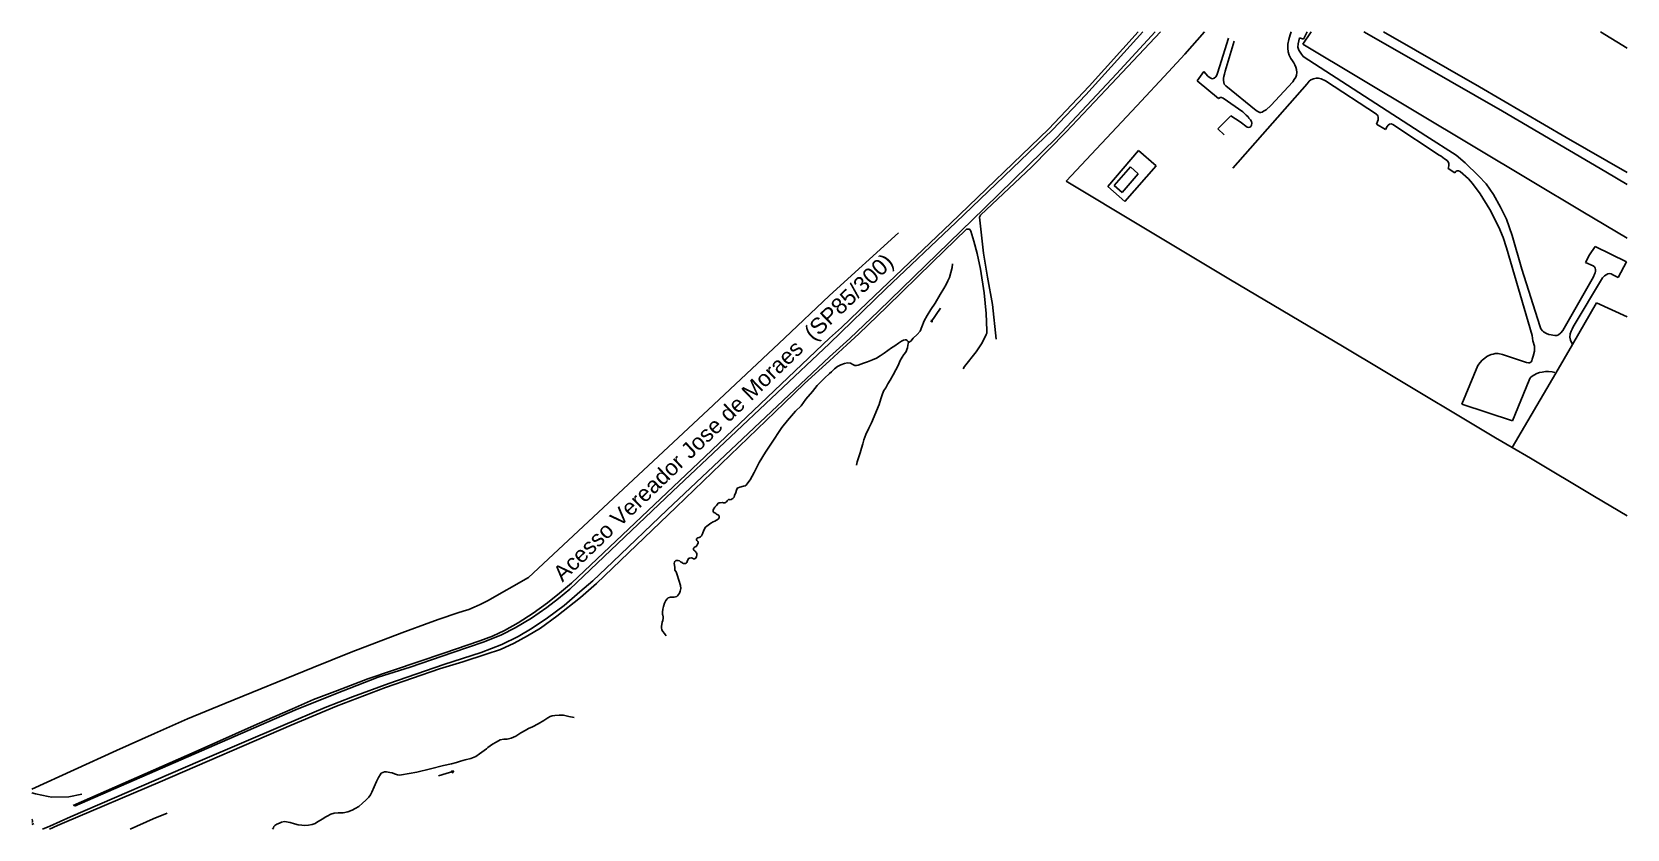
# Model space of a CAD drawing. Header units: millimetres. Extents: x 583 to 26013, y 350 to 21391.
# Drawn here: x 8091 to 9091, y 13884 to 14384 of the extents above; entities that cross this region are included whole.
import ezdxf

# ---------------------------------------------------------------- set-up
doc = ezdxf.new("R2010")
doc.units = ezdxf.units.MM
for name, color, linetype in [('105-QUADRAS_ESTRADAS', 80, 'Continuous'), ('110-CERCA_DE_ARAME', 10, 'Continuous'), ('145-', 130, 'Continuous')]:
    doc.layers.add(name, color=color, linetype=linetype)
doc.styles.add('EU', font='arial.ttf', dxfattribs={"height": 10})

msp = doc.modelspace()

# ---------------------------------------------------------------- linework, layer by layer
at = {"layer": '105-QUADRAS_ESTRADAS', "color": 0, "linetype": 'Continuous'}
for p, q in [((8787.61551, 14383.90241), (8751.81551, 14344.50241)), ((8784.71551, 14383.90241), (8753.91551, 14349.90241)), ((8798.61551, 14383.90241), (8764.41551, 14347.50241)), ((8795.21551, 14383.90241), (8771.01551, 14357.50241)), ((8841.31551, 14380.00241), (8835.61551, 14362.00241)), ((8879.01551, 14379.10241), (8878.41551, 14376.30241)), ((8879.91551, 14382.00241), (8879.01551, 14379.10241)), ((8880.51551, 14383.90241), (8879.91551, 14382.00241)), ((8885.71551, 14380.10241), (8885.31551, 14378.20241)), ((8888.31551, 14379.30241), (8885.71551, 14380.10241)), ((8893.11551, 14383.90241), (8887.81551, 14376.10241)), ((8890.51551, 14383.90241), (8888.31551, 14379.30241)), ((8963.01551, 14362.80241), (8926.01551, 14383.90241)), ((8998.61551, 14349.50241), (8938.51551, 14383.90241)), ((9091.11551, 14373.70241), (9074.41551, 14383.90241)), ((8844.81551, 14378.00241), (8839.21551, 14359.30241)), ((8878.41551, 14376.30241), (8878.41551, 14373.60241)), ((8878.71551, 14371.50241), (8878.41551, 14373.60241)), ((8879.31551, 14369.40241), (8878.71551, 14371.50241)), ((8880.41551, 14367.30241), (8879.31551, 14369.40241)), ((8884.91551, 14376.50241), (8884.81551, 14374.40241)), ((8885.41551, 14372.40241), (8884.81551, 14374.40241)), ((8885.31551, 14378.20241), (8884.91551, 14376.50241)), ((8886.51551, 14370.50241), (8885.41551, 14372.40241)), ((8888.01551, 14368.50241), (8886.51551, 14370.50241)), ((9030.61551, 14290.80241), (8887.81551, 14376.10241)), ((8825.81551, 14359.00241), (8821.61551, 14353.20241)), ((8828.31551, 14356.20241), (8825.81551, 14359.00241)), ((8835.61551, 14362.00241), (8834.31551, 14358.10241)), ((8839.21551, 14359.30241), (8838.71551, 14357.40241)), ((8881.41551, 14365.70241), (8880.41551, 14367.30241)), ((8882.21551, 14364.40241), (8881.41551, 14365.70241)), ((8882.81551, 14363.30241), (8882.21551, 14364.40241)), ((8883.41551, 14361.80241), (8882.81551, 14363.30241)), ((8883.81551, 14360.40241), (8883.41551, 14361.80241)), ((8884.01551, 14358.50241), (8883.81551, 14360.40241)), ((8964.91551, 14318.70241), (8888.01551, 14368.50241)), ((9013.01551, 14334.20241), (8963.01551, 14362.80241)), ((8753.91551, 14349.90241), (8728.51551, 14322.80241)), ((8771.01551, 14357.50241), (8733.61551, 14317.60241)), ((8835.01551, 14342.20241), (8821.61551, 14353.20241)), ((8829.81551, 14355.10241), (8828.31551, 14356.20241)), ((8830.51551, 14354.70241), (8829.81551, 14355.10241)), ((8831.31551, 14354.40241), (8830.51551, 14354.70241)), ((8832.31551, 14354.80241), (8831.31551, 14354.40241)), ((8833.31551, 14355.80241), (8832.31551, 14354.80241)), ((8833.91551, 14356.70241), (8833.31551, 14355.80241)), ((8834.31551, 14358.10241), (8833.91551, 14356.70241)), ((8838.31551, 14356.00241), (8838.21551, 14354.90241)), ((8838.21551, 14353.60241), (8838.21551, 14354.90241)), ((8838.31551, 14352.20241), (8838.21551, 14353.60241)), ((8838.71551, 14357.40241), (8838.31551, 14356.00241)), ((8838.61551, 14351.20241), (8838.31551, 14352.20241)), ((8839.61551, 14350.00241), (8838.61551, 14351.20241)), ((8858.61551, 14334.70241), (8839.61551, 14350.00241)), ((8890.51551, 14351.30241), (8843.91551, 14298.40241)), ((8881.51551, 14352.60241), (8867.71551, 14337.70241)), ((8882.51551, 14354.00241), (8881.51551, 14352.60241)), ((8883.51551, 14355.60241), (8882.51551, 14354.00241)), ((8883.91551, 14356.80241), (8883.51551, 14355.60241)), ((8884.01551, 14358.50241), (8883.91551, 14356.80241)), ((8891.91551, 14353.00241), (8890.51551, 14351.30241)), ((8892.91551, 14353.80241), (8891.91551, 14353.00241)), ((8894.51551, 14354.50241), (8892.91551, 14353.80241)), ((8896.31551, 14354.80241), (8894.51551, 14354.50241)), ((8897.71551, 14354.80241), (8896.31551, 14354.80241)), ((8899.41551, 14354.40241), (8897.71551, 14354.80241)), ((8902.11551, 14353.20241), (8899.41551, 14354.40241)), ((8934.11551, 14332.30241), (8902.11551, 14353.20241)), ((9053.01551, 14317.70241), (8998.61551, 14349.50241)), ((8751.81551, 14344.50241), (8731.01551, 14322.50241)), ((8764.41551, 14347.50241), (8739.61551, 14321.30241)), ((8835.41551, 14342.40241), (8835.01551, 14342.20241)), ((8836.01551, 14342.80241), (8835.41551, 14342.40241)), ((8836.81551, 14342.80241), (8836.01551, 14342.80241)), ((8837.91551, 14342.30241), (8836.81551, 14342.80241)), ((8850.21551, 14333.70241), (8837.91551, 14342.30241)), ((8842.71551, 14331.20241), (8834.51551, 14323.10241)), ((8848.51551, 14327.40241), (8842.71551, 14331.20241)), ((8851.21551, 14332.80241), (8850.21551, 14333.70241)), ((8852.41551, 14331.70241), (8851.21551, 14332.80241)), ((8853.51551, 14330.70241), (8852.41551, 14331.70241)), ((8854.11551, 14329.80241), (8853.51551, 14330.70241)), ((8855.01551, 14328.80241), (8854.11551, 14329.80241)), ((8855.61551, 14327.80241), (8855.01551, 14328.80241)), ((8859.61551, 14333.90241), (8858.61551, 14334.70241)), ((8860.91551, 14333.40241), (8859.61551, 14333.90241)), ((8861.61551, 14333.30241), (8860.91551, 14333.40241)), ((8862.31551, 14333.60241), (8861.61551, 14333.30241)), ((8863.21551, 14334.10241), (8862.31551, 14333.60241)), ((8864.91551, 14335.10241), (8863.21551, 14334.10241)), ((8867.71551, 14337.70241), (8864.91551, 14335.10241)), ((8935.11551, 14328.80241), (8934.01551, 14326.00241)), ((8934.51551, 14331.80241), (8934.11551, 14332.30241)), ((8934.91551, 14331.30241), (8934.51551, 14331.80241)), ((8935.11551, 14330.40241), (8934.91551, 14331.30241)), ((8935.11551, 14328.80241), (8935.11551, 14330.40241)), ((9077.81551, 14296.10241), (9013.01551, 14334.20241)), ((8728.51551, 14322.80241), (8667.21551, 14264.00241)), ((8731.01551, 14322.50241), (8670.61551, 14264.60241)), ((8739.61551, 14321.30241), (8718.01551, 14299.20241)), ((8838.51551, 14319.40241), (8834.51551, 14323.10241)), ((8852.91551, 14324.10241), (8848.51551, 14327.40241)), ((8853.81551, 14323.90241), (8852.91551, 14324.10241)), ((8854.61551, 14324.10241), (8853.81551, 14323.90241)), ((8855.21551, 14324.60241), (8854.61551, 14324.10241)), ((8855.61551, 14325.50241), (8855.21551, 14324.60241)), ((8855.81551, 14326.70241), (8855.61551, 14327.80241)), ((8855.81551, 14326.70241), (8855.61551, 14325.50241)), ((8939.61551, 14322.70241), (8934.01551, 14326.00241)), ((8940.71551, 14324.60241), (8939.61551, 14322.70241)), ((8941.31551, 14325.40241), (8940.71551, 14324.60241)), ((8942.21551, 14326.10241), (8941.31551, 14325.40241)), ((8943.21551, 14326.30241), (8942.21551, 14326.10241)), ((8944.21551, 14325.80241), (8943.21551, 14326.30241)), ((8973.31551, 14306.70241), (8944.21551, 14325.80241)), ((8983.91551, 14306.70241), (8964.91551, 14318.70241)), ((8733.61551, 14317.60241), (8688.31551, 14273.40241)), ((9091.11551, 14295.70241), (9053.01551, 14317.70241)), ((8718.01551, 14299.20241), (8685.91551, 14268.90241)), ((8974.61551, 14305.90241), (8973.31551, 14306.70241)), ((8976.71551, 14304.40241), (8974.61551, 14305.90241)), ((8978.41551, 14303.20241), (8976.71551, 14304.40241)), ((8979.11551, 14302.10241), (8978.41551, 14303.20241)), ((8979.31551, 14300.00241), (8979.01551, 14298.30241)), ((8979.41551, 14301.30241), (8979.11551, 14302.10241)), ((8979.41551, 14301.30241), (8979.31551, 14300.00241)), ((8989.61551, 14301.80241), (8983.91551, 14306.70241)), ((8998.01551, 14293.70241), (8989.61551, 14301.80241)), ((8983.21551, 14295.50241), (8979.01551, 14298.30241)), ((8983.61551, 14296.20241), (8983.21551, 14295.50241)), ((8984.01551, 14296.50241), (8983.61551, 14296.20241)), ((8984.61551, 14296.70241), (8984.01551, 14296.50241)), ((8985.41551, 14296.80241), (8984.61551, 14296.70241)), ((8986.51551, 14296.40241), (8985.41551, 14296.80241)), ((8991.61551, 14291.70241), (8986.51551, 14296.40241)), ((8994.21551, 14288.90241), (8991.61551, 14291.70241)), ((8999.11551, 14282.30241), (8994.21551, 14288.90241)), ((9002.81551, 14288.70241), (8998.01551, 14293.70241)), ((9007.31551, 14282.00241), (9002.81551, 14288.70241)), ((9091.11551, 14288.20241), (9077.81551, 14296.10241)), ((9005.11551, 14272.50241), (8999.11551, 14282.30241)), ((9011.81551, 14274.00241), (9007.31551, 14282.00241)), ((8688.31551, 14273.40241), (8621.81551, 14208.70241)), ((8685.91551, 14268.90241), (8685.41551, 14268.20241)), ((9010.81551, 14261.50241), (9005.11551, 14272.50241)), ((9015.51551, 14266.50241), (9011.81551, 14274.00241)), ((8667.21551, 14264.00241), (8615.01551, 14214.30241)), ((8670.61551, 14264.60241), (8626.51551, 14222.80241)), ((8677.11551, 14260.10241), (8655.71551, 14239.60241)), ((8677.21551, 14260.30241), (8677.11551, 14260.10241)), ((8677.21551, 14260.30241), (8678.41551, 14260.30241)), ((8678.81551, 14260.10241), (8678.41551, 14260.30241)), ((8679.21551, 14259.90241), (8678.81551, 14260.10241)), ((8679.51551, 14259.40241), (8679.21551, 14259.90241)), ((8679.71551, 14258.90241), (8679.51551, 14259.40241)), ((8681.71551, 14252.60241), (8679.71551, 14258.90241)), ((8685.41551, 14268.20241), (8685.21551, 14267.80241)), ((8687.61551, 14245.20241), (8685.21551, 14267.80241)), ((9013.41551, 14255.00241), (9010.81551, 14261.50241)), ((9019.11551, 14256.30241), (9015.51551, 14266.50241)), ((8683.81551, 14245.00241), (8681.71551, 14252.60241)), ((9015.61551, 14248.40241), (9013.41551, 14255.00241)), ((9025.21551, 14235.10241), (9019.11551, 14256.30241)), ((9071.01551, 14249.30241), (9067.51551, 14244.20241)), ((9090.71551, 14239.70241), (9071.01551, 14249.30241)), ((8655.71551, 14239.60241), (8627.01551, 14211.40241)), ((8685.91551, 14235.10241), (8683.81551, 14245.00241)), ((8690.11551, 14230.10241), (8687.61551, 14245.20241)), ((9031.51551, 14193.50241), (9015.61551, 14248.40241)), ((9067.51551, 14244.20241), (9065.01551, 14239.40241)), ((9069.91551, 14237.20241), (9065.01551, 14239.40241)), ((9090.71551, 14239.70241), (9085.51551, 14229.90241)), ((8688.21551, 14220.30241), (8685.91551, 14235.10241)), ((8693.31551, 14213.00241), (8690.11551, 14230.10241)), ((9036.51551, 14199.60241), (9025.21551, 14235.10241)), ((9070.11551, 14230.40241), (9050.91551, 14196.70241)), ((9075.61551, 14229.60241), (9057.41551, 14198.90241)), ((9070.61551, 14236.60241), (9069.91551, 14237.20241)), ((9070.71551, 14231.90241), (9070.11551, 14230.40241)), ((9071.01551, 14235.70241), (9070.61551, 14236.60241)), ((9071.11551, 14232.90241), (9070.71551, 14231.90241)), ((9071.21551, 14235.00241), (9071.01551, 14235.70241)), ((9071.21551, 14233.80241), (9071.11551, 14232.90241)), ((9071.21551, 14235.00241), (9071.21551, 14233.80241)), ((9077.01551, 14230.90241), (9075.61551, 14229.60241)), ((9078.01551, 14231.60241), (9077.01551, 14230.90241)), ((9079.11551, 14232.10241), (9078.01551, 14231.60241)), ((9080.21551, 14232.30241), (9079.11551, 14232.10241)), ((9081.21551, 14232.10241), (9080.21551, 14232.30241)), ((9082.21551, 14231.50241), (9081.21551, 14232.10241)), ((9083.51551, 14230.90241), (9082.21551, 14231.50241)), ((9085.51551, 14229.90241), (9083.51551, 14230.90241)), ((8626.51551, 14222.80241), (8591.21551, 14188.50241)), ((8689.41551, 14207.30241), (8688.21551, 14220.30241)), ((8615.01551, 14214.30241), (8598.71551, 14198.60241)), ((8621.81551, 14208.70241), (8603.81551, 14191.60241)), ((8627.01551, 14211.40241), (8609.51551, 14194.50241)), ((8695.71551, 14191.30241), (8693.31551, 14213.00241)), ((8598.71551, 14198.60241), (8591.21551, 14191.80241)), ((8689.81551, 14196.70241), (8689.41551, 14207.30241)), ((9037.11551, 14197.60241), (9036.51551, 14199.60241)), ((9057.41551, 14198.90241), (9056.71551, 14197.40241)), ((8591.11551, 14191.80241), (8513.21551, 14117.60241)), ((8591.21551, 14191.80241), (8591.21551, 14191.80241)), ((8603.81551, 14191.60241), (8591.21551, 14180.20241)), ((8609.51551, 14194.50241), (8602.01551, 14187.60241)), ((8688.61551, 14192.20241), (8686.41551, 14188.20241)), ((8689.31551, 14194.10241), (8688.61551, 14192.20241)), ((8689.71551, 14195.00241), (8689.31551, 14194.10241)), ((8689.81551, 14196.10241), (8689.71551, 14195.00241)), ((8689.81551, 14196.70241), (8689.81551, 14196.10241)), ((9032.11551, 14190.10241), (9031.51551, 14193.50241)), ((9033.01551, 14186.80241), (9032.11551, 14190.10241)), ((9038.11551, 14196.40241), (9037.11551, 14197.60241)), ((9038.81551, 14195.90241), (9038.11551, 14196.40241)), ((9040.51551, 14194.80241), (9038.81551, 14195.90241)), ((9042.01551, 14194.20241), (9040.51551, 14194.80241)), ((9043.61551, 14193.90241), (9042.01551, 14194.20241)), ((9044.61551, 14193.70241), (9043.61551, 14193.90241)), ((9045.91551, 14193.60241), (9044.61551, 14193.70241)), ((9047.01551, 14193.60241), (9045.91551, 14193.60241)), ((9048.11551, 14193.90241), (9047.01551, 14193.60241)), ((9049.61551, 14195.20241), (9048.11551, 14193.90241)), ((9050.91551, 14196.70241), (9049.61551, 14195.20241)), ((9055.51551, 14194.50241), (9055.21551, 14192.40241)), ((9055.71551, 14190.50241), (9055.21551, 14192.40241)), ((9056.01551, 14196.20241), (9055.51551, 14194.50241)), ((9056.81551, 14187.80241), (9055.71551, 14190.50241)), ((9056.71551, 14197.40241), (9056.01551, 14196.20241)), ((8591.11551, 14180.20241), (8489.31551, 14084.10241)), ((8591.11551, 14188.50241), (8492.81551, 14095.70241)), ((8591.21551, 14188.50241), (8591.21551, 14188.50241)), ((8602.01551, 14187.60241), (8591.21551, 14177.70241)), ((8591.21551, 14180.20241), (8591.21551, 14180.20241)), ((8683.01551, 14183.20241), (8675.81551, 14174.00241)), ((8686.41551, 14188.20241), (8683.01551, 14183.20241)), ((9002.01551, 14179.40241), (9000.31551, 14178.00241)), ((9003.21551, 14180.40241), (9002.01551, 14179.40241)), ((9004.51551, 14181.00241), (9003.21551, 14180.40241)), ((9006.01551, 14181.70241), (9004.51551, 14181.00241)), ((9007.21551, 14181.90241), (9006.01551, 14181.70241)), ((9008.41551, 14182.20241), (9007.21551, 14181.90241)), ((9010.21551, 14182.20241), (9008.41551, 14182.20241)), ((9013.01551, 14181.60241), (9010.21551, 14182.20241)), ((9028.01551, 14176.60241), (9013.01551, 14181.60241)), ((9031.71551, 14178.70241), (9031.31551, 14177.60241)), ((9032.21551, 14180.50241), (9031.71551, 14178.70241)), ((9033.01551, 14183.70241), (9032.21551, 14180.50241)), ((9033.01551, 14183.70241), (9033.01551, 14186.80241)), ((8591.11551, 14177.70241), (8575.41551, 14163.40241)), ((8591.21551, 14177.70241), (8591.21551, 14177.70241)), ((8675.81551, 14174.00241), (8674.91551, 14172.60241)), ((8997.61551, 14174.70241), (8987.61551, 14150.50241)), ((8999.11551, 14176.50241), (8997.61551, 14174.70241)), ((9000.31551, 14178.00241), (8999.11551, 14176.50241)), ((9029.21551, 14176.40241), (9028.01551, 14176.60241)), ((9029.91551, 14176.40241), (9029.21551, 14176.40241)), ((9030.41551, 14176.50241), (9029.91551, 14176.40241)), ((9030.71551, 14176.70241), (9030.41551, 14176.50241)), ((9031.01551, 14177.10241), (9030.71551, 14176.70241)), ((9031.31551, 14177.60241), (9031.01551, 14177.10241)), ((9032.61551, 14168.70241), (9031.61551, 14168.10241)), ((9034.51551, 14169.60241), (9032.61551, 14168.70241)), ((9036.21551, 14170.30241), (9034.51551, 14169.60241)), ((9037.91551, 14170.60241), (9036.21551, 14170.30241)), ((9039.91551, 14170.90241), (9037.91551, 14170.60241)), ((9041.81551, 14171.00241), (9039.91551, 14170.90241)), ((9044.21551, 14170.70241), (9041.81551, 14171.00241)), ((9045.91551, 14170.30241), (9044.21551, 14170.70241)), ((8575.41551, 14163.40241), (8562.71551, 14151.10241)), ((9029.71551, 14165.60241), (9019.21551, 14140.00241)), ((9030.21551, 14166.60241), (9029.71551, 14165.60241)), ((9030.81551, 14167.40241), (9030.21551, 14166.60241)), ((9031.61551, 14168.10241), (9030.81551, 14167.40241)), ((8562.71551, 14151.10241), (8495.01551, 14085.90241)), ((9019.21551, 14140.00241), (8987.61551, 14150.50241)), ((8513.21551, 14117.60241), (8429.41551, 14038.30241)), ((8492.81551, 14095.70241), (8428.41551, 14034.50241)), ((8495.01551, 14085.90241), (8445.11551, 14038.10241)), ((8489.31551, 14084.10241), (8455.31551, 14051.70241)), ((8455.31551, 14051.70241), (8442.91551, 14039.70241)), ((8442.91551, 14039.70241), (8434.61551, 14032.70241)), ((8421.21551, 14028.60241), (8413.91551, 14023.00241)), ((8421.91551, 14031.90241), (8414.31551, 14025.80241)), ((8435.11551, 14029.20241), (8420.31551, 14017.50241)), ((8428.41551, 14034.50241), (8421.21551, 14028.60241)), ((8429.41551, 14038.30241), (8421.91551, 14031.90241)), ((8434.61551, 14032.70241), (8424.81551, 14024.20241)), ((8445.11551, 14038.10241), (8435.11551, 14029.20241)), ((8405.31551, 14019.40241), (8396.11551, 14013.40241)), ((8413.91551, 14023.00241), (8404.31551, 14016.30241)), ((8414.31551, 14025.80241), (8405.31551, 14019.40241)), ((8424.81551, 14024.20241), (8414.41551, 14016.40241)), ((8387.41551, 14008.60241), (8379.91551, 14005.00241)), ((8394.21551, 14010.20241), (8385.61551, 14005.90241)), ((8396.11551, 14013.40241), (8387.41551, 14008.60241)), ((8404.31551, 14016.30241), (8394.21551, 14010.20241)), ((8404.71551, 14009.90241), (8395.91551, 14004.70241)), ((8410.01551, 14010.10241), (8401.91551, 14005.20241)), ((8414.41551, 14016.40241), (8404.71551, 14009.90241)), ((8420.31551, 14017.50241), (8410.01551, 14010.10241)), ((8371.91551, 14002.10241), (8349.51551, 13994.30241)), ((8374.71551, 14001.40241), (8355.01551, 13994.70241)), ((8379.91551, 14005.00241), (8371.91551, 14002.10241)), ((8385.71551, 13999.70241), (8372.81551, 13994.70241)), ((8385.61551, 14005.90241), (8374.71551, 14001.40241)), ((8393.41551, 14000.60241), (8384.91551, 13996.70241)), ((8395.91551, 14004.70241), (8385.71551, 13999.70241)), ((8401.91551, 14005.20241), (8393.41551, 14000.60241)), ((8349.51551, 13994.30241), (8301.81551, 13978.30241)), ((8355.01551, 13994.70241), (8328.31551, 13985.50241)), ((8361.31551, 13988.80241), (8346.71551, 13984.40241)), ((8372.81551, 13994.70241), (8349.41551, 13987.30241)), ((8376.01551, 13993.60241), (8361.31551, 13988.80241)), ((8384.91551, 13996.70241), (8376.01551, 13993.60241)), ((8308.31551, 13979.20241), (8281.41551, 13968.90241)), ((8328.31551, 13985.50241), (8308.31551, 13979.20241)), ((8346.71551, 13984.40241), (8312.91551, 13972.90241)), ((8349.41551, 13987.30241), (8314.91551, 13975.30241)), ((8281.41551, 13968.90241), (8256.11551, 13958.50241)), ((8282.81551, 13970.90241), (8267.71551, 13965.30241)), ((8312.91551, 13972.90241), (8282.21551, 13961.10241)), ((8301.81551, 13978.30241), (8282.81551, 13970.90241)), ((8314.91551, 13975.30241), (8292.21551, 13967.00241)), ((8254.61551, 13959.50241), (8232.31551, 13949.70241)), ((8275.01551, 13960.20241), (8248.51551, 13949.00241)), ((8282.21551, 13961.10241), (8253.71551, 13949.20241)), ((8267.71551, 13965.30241), (8254.61551, 13959.50241)), ((8292.21551, 13967.00241), (8275.01551, 13960.20241)), ((8256.11551, 13958.50241), (8118.01551, 13898.30241)), ((8253.71551, 13949.20241), (8171.51551, 13913.70241)), ((8232.31551, 13949.70241), (8193.51551, 13932.50241)), ((8248.51551, 13949.00241), (8196.71551, 13926.80241)), ((8193.51551, 13932.50241), (8117.11551, 13898.90241)), ((8196.71551, 13926.80241), (8115.41551, 13891.80241)), ((8091.21551, 13909.10241), (8091.21551, 13909.10241)), ((8171.51551, 13913.70241), (8111.61551, 13888.10241)), ((8115.41551, 13891.80241), (8102.41551, 13885.90241)), ((8167.31551, 13890.40241), (8152.81551, 13884.00241)), ((8176.01551, 13894.10241), (8167.31551, 13890.40241)), ((8091.41551, 13888.40241), (8091.21551, 13888.10241)), ((8091.21551, 13888.10241), (8091.21551, 13888.10241)), ((8092.51551, 13887.50241), (8091.21551, 13886.90241)), ((8091.21551, 13886.90241), (8091.21551, 13886.90241)), ((8091.51551, 13888.50241), (8091.41551, 13888.40241)), ((8102.41551, 13885.90241), (8097.81551, 13884.00241)), ((8097.81551, 13884.00241), (8097.81551, 13884.00241)), ((8107.21551, 13886.20241), (8102.21551, 13884.00241)), ((8102.21551, 13884.00241), (8102.21551, 13884.00241)), ((8111.61551, 13888.10241), (8107.21551, 13886.20241)), ((8152.81551, 13884.00241), (8152.81551, 13884.00241))]:
    msp.add_line(p, q, dxfattribs=at)
at = {"layer": '110-CERCA_DE_ARAME', "color": 0, "linetype": 'Continuous'}
for p, q in [((8826.31551, 14383.90241), (8813.81551, 14370.00241)), ((8813.81551, 14370.00241), (8803.61551, 14358.90241)), ((8803.61551, 14358.90241), (8783.71551, 14337.60241)), ((8783.71551, 14337.60241), (8739.41551, 14290.40241)), ((8784.91551, 14309.50241), (8765.61551, 14287.00241)), ((8796.01551, 14300.00241), (8784.91551, 14309.50241)), ((8796.01551, 14300.00241), (8776.21551, 14277.60241)), ((8787.11551, 14261.70241), (8739.41551, 14290.40241)), ((9063.41551, 14271.10241), (9030.61551, 14290.80241)), ((8776.21551, 14277.60241), (8765.61551, 14287.00241)), ((9091.11551, 14254.50241), (9063.41551, 14271.10241)), ((8842.51551, 14228.50241), (8787.11551, 14261.70241)), ((8634.31551, 14257.80241), (8591.21551, 14218.70241)), ((8591.11551, 14218.70241), (8563.01551, 14191.90241)), ((8591.21551, 14218.70241), (8591.21551, 14218.70241)), ((8912.71551, 14186.80241), (8842.51551, 14228.50241)), ((9071.91551, 14213.90241), (9056.81551, 14187.80241)), ((9091.11551, 14205.20241), (9071.91551, 14213.90241)), ((8563.01551, 14191.90241), (8515.01551, 14146.90241)), ((8938.11551, 14171.50241), (8912.71551, 14186.80241)), ((9056.81551, 14187.80241), (9046.51551, 14170.00241)), ((9008.61551, 14129.40241), (8938.11551, 14171.50241)), ((9046.51551, 14170.00241), (9019.11551, 14123.20241)), ((8515.01551, 14146.90241), (8402.41551, 14041.80241)), ((9019.11551, 14123.20241), (9008.61551, 14129.40241)), ((9030.51551, 14116.50241), (9019.11551, 14123.20241)), ((9070.61551, 14092.60241), (9030.51551, 14116.50241)), ((9091.11551, 14080.40241), (9070.61551, 14092.60241)), ((8402.41551, 14041.80241), (8376.81551, 14027.10241)), ((8358.21551, 14019.70241), (8346.51551, 14015.70241)), ((8361.51551, 14020.60241), (8358.21551, 14019.70241)), ((8365.01551, 14021.80241), (8361.51551, 14020.60241)), ((8368.51551, 14023.10241), (8365.01551, 14021.80241)), ((8372.21551, 14024.80241), (8368.51551, 14023.10241)), ((8376.81551, 14027.10241), (8372.21551, 14024.80241)), ((8341.21551, 14013.80241), (8323.11551, 14007.10241)), ((8346.51551, 14015.70241), (8341.21551, 14013.80241)), ((8323.11551, 14007.10241), (8291.31551, 13995.00241)), ((8291.31551, 13995.00241), (8267.51551, 13985.30241)), ((8267.51551, 13985.30241), (8212.21551, 13962.70241)), ((8212.21551, 13962.70241), (8188.71551, 13953.10241)), ((8188.71551, 13953.10241), (8168.11551, 13943.90241)), ((8168.11551, 13943.90241), (8144.31551, 13933.20241)), ((8144.31551, 13933.20241), (8091.21551, 13909.10241)), ((8091.21551, 13906.80241), (8091.21551, 13906.80241)), ((8093.41551, 13906.20241), (8091.21551, 13906.80241)), ((8101.31551, 13904.50241), (8093.41551, 13906.20241)), ((8103.71551, 13904.10241), (8101.31551, 13904.50241)), ((8114.41551, 13904.30241), (8103.71551, 13904.10241)), ((8122.51551, 13905.90241), (8114.41551, 13904.30241)), ((8091.21551, 13890.30241), (8091.21551, 13890.30241)), ((8091.41551, 13890.00241), (8091.21551, 13890.30241)), ((8091.61551, 13889.10241), (8091.41551, 13890.00241)), ((8091.61551, 13889.10241), (8091.51551, 13888.50241))]:
    msp.add_line(p, q, dxfattribs=at)
at = {"layer": '145-', "color": 0, "linetype": 'Continuous'}
for p, q in [((8779.91551, 14299.20241), (8769.61551, 14287.60241)), ((8784.71551, 14294.90241), (8779.91551, 14299.20241)), ((8784.71551, 14294.90241), (8774.71551, 14283.20241)), ((8774.71551, 14283.20241), (8769.61551, 14287.60241)), ((8666.31551, 14229.90241), (8665.41551, 14227.90241)), ((8667.31551, 14233.10241), (8666.31551, 14229.90241)), ((8668.11551, 14236.10241), (8667.31551, 14233.10241)), ((8668.21551, 14238.50241), (8668.11551, 14236.10241)), ((8660.51551, 14219.20241), (8657.31551, 14213.70241)), ((8662.91551, 14223.00241), (8660.51551, 14219.20241)), ((8664.31551, 14225.50241), (8662.91551, 14223.00241)), ((8665.41551, 14227.90241), (8664.31551, 14225.50241)), ((8654.71551, 14209.80241), (8652.31551, 14206.00241)), ((8657.31551, 14213.70241), (8654.71551, 14209.80241)), ((8660.71551, 14210.70241), (8654.91551, 14202.10241)), ((8649.01551, 14199.00241), (8647.91551, 14196.30241)), ((8650.51551, 14202.70241), (8649.01551, 14199.00241)), ((8652.31551, 14206.00241), (8650.51551, 14202.70241)), ((8655.01551, 14203.40241), (8654.91551, 14202.10241)), ((8655.91551, 14202.40241), (8654.91551, 14202.10241)), ((8634.31551, 14188.70241), (8632.11551, 14187.10241)), ((8636.31551, 14189.90241), (8634.31551, 14188.70241)), ((8637.61551, 14190.60241), (8636.31551, 14189.90241)), ((8638.51551, 14190.90241), (8637.61551, 14190.60241)), ((8639.21551, 14190.70241), (8638.51551, 14190.90241)), ((8639.91551, 14190.30241), (8639.21551, 14190.70241)), ((8640.51551, 14189.80241), (8639.91551, 14190.30241)), ((8640.71551, 14189.20241), (8640.31551, 14187.50241)), ((8640.71551, 14189.20241), (8640.51551, 14189.80241)), ((8642.11551, 14189.90241), (8640.71551, 14189.20241)), ((8643.61551, 14191.90241), (8642.11551, 14189.90241)), ((8646.01551, 14194.20241), (8643.61551, 14191.90241)), ((8647.91551, 14196.30241), (8646.01551, 14194.20241)), ((8620.61551, 14179.40241), (8618.01551, 14178.30241)), ((8622.91551, 14180.70241), (8620.61551, 14179.40241)), ((8625.51551, 14182.40241), (8622.91551, 14180.70241)), ((8627.81551, 14184.20241), (8625.51551, 14182.40241)), ((8630.11551, 14185.70241), (8627.81551, 14184.20241)), ((8632.11551, 14187.10241), (8630.11551, 14185.70241)), ((8636.71551, 14180.00241), (8635.41551, 14177.80241)), ((8637.71551, 14181.70241), (8636.71551, 14180.00241)), ((8638.91551, 14183.10241), (8637.71551, 14181.70241)), ((8640.11551, 14185.70241), (8638.91551, 14183.10241)), ((8640.31551, 14187.50241), (8640.11551, 14185.70241)), ((8591.11551, 14169.70241), (8588.11551, 14166.70241)), ((8592.51551, 14170.80241), (8591.21551, 14169.70241)), ((8591.21551, 14169.70241), (8591.21551, 14169.70241)), ((8594.21551, 14172.60241), (8592.51551, 14170.80241)), ((8596.11551, 14174.00241), (8594.21551, 14172.60241)), ((8598.21551, 14175.20241), (8596.11551, 14174.00241)), ((8600.51551, 14176.00241), (8598.21551, 14175.20241)), ((8602.41551, 14176.40241), (8600.51551, 14176.00241)), ((8604.31551, 14176.10241), (8602.41551, 14176.40241)), ((8605.81551, 14175.40241), (8604.31551, 14176.10241)), ((8607.01551, 14174.80241), (8605.81551, 14175.40241)), ((8608.01551, 14174.80241), (8607.01551, 14174.80241)), ((8609.21551, 14174.90241), (8608.01551, 14174.80241)), ((8610.71551, 14175.60241), (8609.21551, 14174.90241)), ((8612.41551, 14176.20241), (8610.71551, 14175.60241)), ((8614.91551, 14177.10241), (8612.41551, 14176.20241)), ((8618.01551, 14178.30241), (8614.91551, 14177.10241)), ((8631.01551, 14168.90241), (8629.11551, 14165.60241)), ((8632.81551, 14171.90241), (8631.01551, 14168.90241)), ((8634.11551, 14174.80241), (8632.81551, 14171.90241)), ((8635.41551, 14177.80241), (8634.11551, 14174.80241)), ((8583.51551, 14162.10241), (8580.51551, 14158.50241)), ((8588.11551, 14166.70241), (8583.51551, 14162.10241)), ((8625.31551, 14159.00241), (8624.41551, 14156.90241)), ((8626.51551, 14160.80241), (8625.31551, 14159.00241)), ((8627.81551, 14163.30241), (8626.51551, 14160.80241)), ((8629.11551, 14165.60241), (8627.81551, 14163.30241)), ((8573.31551, 14149.50241), (8569.81551, 14146.00241)), ((8576.41551, 14153.60241), (8573.31551, 14149.50241)), ((8580.51551, 14158.50241), (8576.41551, 14153.60241)), ((8622.21551, 14150.30241), (8620.71551, 14146.30241)), ((8623.41551, 14153.80241), (8622.21551, 14150.30241)), ((8624.41551, 14156.90241), (8623.41551, 14153.80241)), ((8564.81551, 14140.30241), (8561.21551, 14135.80241)), ((8569.81551, 14146.00241), (8564.81551, 14140.30241)), ((8617.51551, 14138.80241), (8615.81551, 14135.40241)), ((8619.21551, 14142.80241), (8617.51551, 14138.80241)), ((8620.71551, 14146.30241), (8619.21551, 14142.80241)), ((8556.91551, 14129.20241), (8551.01551, 14120.30241)), ((8558.81551, 14132.10241), (8556.91551, 14129.20241)), ((8561.21551, 14135.80241), (8558.81551, 14132.10241)), ((8614.01551, 14131.50241), (8612.71551, 14128.10241)), ((8615.81551, 14135.40241), (8614.01551, 14131.50241)), ((8551.01551, 14120.30241), (8547.01551, 14113.80241)), ((8610.31551, 14120.00241), (8609.31551, 14116.90241)), ((8611.21551, 14122.90241), (8610.31551, 14120.00241)), ((8612.01551, 14125.50241), (8611.21551, 14122.90241)), ((8612.71551, 14128.10241), (8612.01551, 14125.50241)), ((8547.01551, 14113.80241), (8543.91551, 14107.70241)), ((8608.51551, 14114.30241), (8608.01551, 14112.20241)), ((8609.31551, 14116.90241), (8608.51551, 14114.30241)), ((8537.21551, 14099.00241), (8535.01551, 14098.40241)), ((8538.31551, 14099.30241), (8537.21551, 14099.00241)), ((8538.91551, 14099.70241), (8538.31551, 14099.30241)), ((8540.01551, 14101.10241), (8538.91551, 14099.70241)), ((8541.51551, 14103.00241), (8540.01551, 14101.10241)), ((8543.91551, 14107.70241), (8541.51551, 14103.00241)), ((8522.01551, 14088.60241), (8521.41551, 14088.40241)), ((8522.61551, 14088.60241), (8522.01551, 14088.60241)), ((8524.11551, 14088.80241), (8522.61551, 14088.60241)), ((8524.71551, 14088.50241), (8524.11551, 14088.80241)), ((8525.71551, 14088.60241), (8524.71551, 14088.50241)), ((8526.01551, 14088.90241), (8525.71551, 14088.60241)), ((8526.61551, 14089.30241), (8526.01551, 14088.90241)), ((8527.01551, 14089.80241), (8526.61551, 14089.30241)), ((8527.41551, 14090.20241), (8527.01551, 14089.80241)), ((8527.81551, 14090.60241), (8527.41551, 14090.20241)), ((8528.21551, 14090.60241), (8527.81551, 14090.60241)), ((8528.91551, 14090.50241), (8528.21551, 14090.60241)), ((8529.61551, 14090.60241), (8528.91551, 14090.50241)), ((8530.11551, 14091.20241), (8529.61551, 14090.60241)), ((8530.51551, 14091.40241), (8530.11551, 14091.20241)), ((8531.31551, 14092.20241), (8530.51551, 14091.40241)), ((8531.71551, 14093.20241), (8531.31551, 14092.20241)), ((8532.41551, 14095.10241), (8531.71551, 14093.20241)), ((8532.91551, 14096.60241), (8532.41551, 14095.10241)), ((8533.41551, 14097.90241), (8532.91551, 14096.60241)), ((8533.91551, 14098.10241), (8533.41551, 14097.90241)), ((8535.01551, 14098.40241), (8533.91551, 14098.10241)), ((8518.31551, 14084.30241), (8518.21551, 14083.70241)), ((8518.31551, 14083.10241), (8518.21551, 14083.70241)), ((8519.31551, 14085.90241), (8518.31551, 14084.30241)), ((8518.71551, 14082.50241), (8518.31551, 14083.10241)), ((8519.21551, 14082.30241), (8518.71551, 14082.50241)), ((8519.81551, 14081.90241), (8519.21551, 14082.30241)), ((8520.41551, 14087.00241), (8519.31551, 14085.90241)), ((8520.41551, 14081.50241), (8519.81551, 14081.90241)), ((8521.01551, 14087.80241), (8520.41551, 14087.00241)), ((8521.21551, 14081.00241), (8520.41551, 14081.50241)), ((8521.41551, 14088.40241), (8521.01551, 14087.80241)), ((8521.81551, 14080.80241), (8521.21551, 14081.00241)), ((8522.01551, 14079.20241), (8521.31551, 14078.40241)), ((8522.01551, 14079.90241), (8521.81551, 14080.80241)), ((8522.01551, 14079.90241), (8522.01551, 14079.20241)), ((8511.51551, 14069.20241), (8510.91551, 14067.90241)), ((8512.41551, 14071.50241), (8511.51551, 14069.20241)), ((8513.51551, 14073.30241), (8512.41551, 14071.50241)), ((8515.11551, 14074.60241), (8513.51551, 14073.30241)), ((8516.81551, 14075.90241), (8515.11551, 14074.60241)), ((8518.31551, 14076.70241), (8516.81551, 14075.90241)), ((8519.31551, 14077.20241), (8518.31551, 14076.70241)), ((8520.31551, 14077.70241), (8519.31551, 14077.20241)), ((8521.31551, 14078.40241), (8520.31551, 14077.70241)), ((8506.01551, 14060.20241), (8505.81551, 14059.60241)), ((8505.81551, 14059.60241), (8505.81551, 14059.10241)), ((8506.21551, 14058.90241), (8505.81551, 14059.10241)), ((8506.41551, 14060.50241), (8506.01551, 14060.20241)), ((8506.71551, 14058.40241), (8506.21551, 14058.90241)), ((8506.91551, 14060.90241), (8506.41551, 14060.50241)), ((8507.61551, 14061.30241), (8506.91551, 14060.90241)), ((8508.01551, 14061.80241), (8507.61551, 14061.30241)), ((8508.01551, 14066.20241), (8507.71551, 14065.90241)), ((8507.71551, 14065.90241), (8507.71551, 14065.50241)), ((8507.91551, 14065.00241), (8507.71551, 14065.50241)), ((8508.31551, 14064.70241), (8507.91551, 14065.00241)), ((8508.71551, 14066.70241), (8508.01551, 14066.20241)), ((8508.51551, 14062.70241), (8508.01551, 14061.80241)), ((8508.61551, 14064.30241), (8508.31551, 14064.70241)), ((8508.91551, 14063.20241), (8508.51551, 14062.70241)), ((8508.91551, 14063.90241), (8508.61551, 14064.30241)), ((8509.41551, 14066.90241), (8508.71551, 14066.70241)), ((8508.91551, 14063.90241), (8508.91551, 14063.20241)), ((8510.21551, 14067.20241), (8509.41551, 14066.90241)), ((8510.91551, 14067.90241), (8510.21551, 14067.20241)), ((8494.01551, 14051.40241), (8493.81551, 14050.50241)), ((8493.91551, 14049.50241), (8493.81551, 14050.50241)), ((8494.11551, 14048.10241), (8493.91551, 14049.50241)), ((8494.21551, 14051.90241), (8494.01551, 14051.40241)), ((8494.91551, 14052.40241), (8494.21551, 14051.90241)), ((8494.91551, 14052.40241), (8496.31551, 14052.40241)), ((8497.11551, 14052.20241), (8496.31551, 14052.40241)), ((8497.71551, 14051.60241), (8497.11551, 14052.20241)), ((8498.71551, 14051.10241), (8497.71551, 14051.60241)), ((8499.11551, 14050.80241), (8498.71551, 14051.10241)), ((8499.71551, 14050.50241), (8499.11551, 14050.80241)), ((8500.41551, 14050.60241), (8499.71551, 14050.50241)), ((8500.81551, 14050.50241), (8500.41551, 14050.60241)), ((8501.41551, 14050.80241), (8500.81551, 14050.50241)), ((8501.71551, 14051.20241), (8501.41551, 14050.80241)), ((8502.01551, 14051.80241), (8501.71551, 14051.20241)), ((8502.51551, 14053.20241), (8502.01551, 14051.80241)), ((8503.01551, 14053.80241), (8502.51551, 14053.20241)), ((8503.71551, 14054.00241), (8503.01551, 14053.80241)), ((8504.71551, 14054.10241), (8503.71551, 14054.00241)), ((8505.21551, 14053.90241), (8504.71551, 14054.10241)), ((8506.01551, 14053.50241), (8505.21551, 14053.90241)), ((8506.51551, 14053.50241), (8506.01551, 14053.50241)), ((8507.01551, 14053.70241), (8506.51551, 14053.50241)), ((8507.11551, 14058.10241), (8506.71551, 14058.40241)), ((8507.31551, 14054.00241), (8507.01551, 14053.70241)), ((8507.41551, 14057.70241), (8507.11551, 14058.10241)), ((8507.71551, 14054.90241), (8507.31551, 14054.00241)), ((8507.71551, 14057.20241), (8507.41551, 14057.70241)), ((8507.91551, 14056.60241), (8507.71551, 14057.20241)), ((8507.91551, 14055.80241), (8507.71551, 14054.90241)), ((8507.91551, 14056.60241), (8507.91551, 14055.80241)), ((8494.31551, 14046.40241), (8494.11551, 14048.10241)), ((8495.01551, 14045.30241), (8494.31551, 14046.40241)), ((8495.71551, 14043.40241), (8495.01551, 14045.30241)), ((8497.71551, 14036.70241), (8495.71551, 14043.40241)), ((8490.01551, 14029.10241), (8489.41551, 14028.40241)), ((8491.41551, 14029.50241), (8490.01551, 14029.10241)), ((8491.41551, 14029.50241), (8493.81551, 14029.50241)), ((8495.41551, 14029.90241), (8493.81551, 14029.50241)), ((8495.91551, 14030.30241), (8495.41551, 14029.90241)), ((8496.51551, 14031.10241), (8495.91551, 14030.30241)), ((8497.11551, 14031.90241), (8496.51551, 14031.10241)), ((8497.51551, 14033.10241), (8497.11551, 14031.90241)), ((8497.91551, 14034.90241), (8497.51551, 14033.10241)), ((8497.91551, 14034.90241), (8497.71551, 14036.70241)), ((8486.71551, 14022.00241), (8486.51551, 14020.10241)), ((8486.51551, 14020.10241), (8486.51551, 14018.60241)), ((8486.71551, 14018.20241), (8486.51551, 14018.60241)), ((8487.11551, 14023.60241), (8486.71551, 14022.00241)), ((8487.81551, 14025.70241), (8487.11551, 14023.60241)), ((8488.51551, 14027.30241), (8487.81551, 14025.70241)), ((8489.41551, 14028.40241), (8488.51551, 14027.30241)), ((8486.01551, 14012.30241), (8485.91551, 14011.20241)), ((8485.91551, 14011.20241), (8485.91551, 14010.20241)), ((8486.11551, 14009.00241), (8485.91551, 14010.20241)), ((8486.21551, 14013.80241), (8486.01551, 14012.30241)), ((8486.71551, 14008.00241), (8486.11551, 14009.00241)), ((8486.61551, 14014.90241), (8486.21551, 14013.80241)), ((8486.81551, 14016.30241), (8486.61551, 14014.90241)), ((8486.91551, 14017.20241), (8486.71551, 14018.20241)), ((8486.91551, 14017.20241), (8486.81551, 14016.30241)), ((8487.71551, 14006.60241), (8486.71551, 14008.00241)), ((8488.11551, 14006.00241), (8487.71551, 14006.60241)), ((8488.81551, 14005.20241), (8488.11551, 14006.00241)), ((8408.61551, 13950.00241), (8405.01551, 13948.10241)), ((8412.01551, 13952.10241), (8408.61551, 13950.00241)), ((8414.61551, 13953.70241), (8412.01551, 13952.10241)), ((8416.11551, 13954.70241), (8414.61551, 13953.70241)), ((8417.31551, 13955.00241), (8416.11551, 13954.70241)), ((8419.01551, 13955.20241), (8417.31551, 13955.00241)), ((8421.81551, 13955.40241), (8419.01551, 13955.20241)), ((8424.41551, 13955.40241), (8421.81551, 13955.40241)), ((8427.71551, 13954.60241), (8424.41551, 13955.40241)), ((8431.01551, 13954.00241), (8427.71551, 13954.60241)), ((8384.71551, 13939.90241), (8382.21551, 13938.60241)), ((8387.01551, 13940.40241), (8384.71551, 13939.90241)), ((8389.11551, 13940.50241), (8387.01551, 13940.40241)), ((8391.71551, 13941.00241), (8389.11551, 13940.50241)), ((8394.51551, 13942.30241), (8391.71551, 13941.00241)), ((8397.71551, 13944.40241), (8394.51551, 13942.30241)), ((8400.31551, 13945.90241), (8397.71551, 13944.40241)), ((8402.41551, 13947.00241), (8400.31551, 13945.90241)), ((8405.01551, 13948.10241), (8402.41551, 13947.00241)), ((8369.51551, 13929.50241), (8366.31551, 13928.30241)), ((8371.71551, 13931.30241), (8369.51551, 13929.50241)), ((8376.21551, 13934.30241), (8371.71551, 13931.30241)), ((8376.91551, 13935.10241), (8376.21551, 13934.30241)), ((8379.91551, 13937.20241), (8376.91551, 13935.10241)), ((8382.21551, 13938.60241), (8379.91551, 13937.20241)), ((8310.21551, 13919.10241), (8309.41551, 13918.10241)), ((8312.21551, 13919.90241), (8310.21551, 13919.10241)), ((8313.41551, 13920.00241), (8312.21551, 13919.90241)), ((8314.51551, 13919.80241), (8313.41551, 13920.00241)), ((8315.61551, 13919.60241), (8314.51551, 13919.80241)), ((8317.11551, 13919.20241), (8315.61551, 13919.60241)), ((8318.41551, 13918.60241), (8317.11551, 13919.20241)), ((8332.51551, 13919.70241), (8322.91551, 13918.10241)), ((8341.11551, 13921.70241), (8332.51551, 13919.70241)), ((8349.11551, 13923.80241), (8341.11551, 13921.70241)), ((8355.71551, 13920.30241), (8346.01551, 13917.50241)), ((8354.21551, 13925.00241), (8349.11551, 13923.80241)), ((8357.31551, 13925.80241), (8354.21551, 13925.00241)), ((8355.71551, 13920.30241), (8354.31551, 13920.50241)), ((8355.71551, 13920.30241), (8354.61551, 13919.10241)), ((8359.81551, 13926.60241), (8357.31551, 13925.80241)), ((8362.71551, 13927.40241), (8359.81551, 13926.60241)), ((8366.31551, 13928.30241), (8362.71551, 13927.40241)), ((8307.21551, 13913.90241), (8304.31551, 13907.10241)), ((8308.41551, 13916.30241), (8307.21551, 13913.90241)), ((8309.41551, 13918.10241), (8308.41551, 13916.30241)), ((8320.31551, 13918.00241), (8318.41551, 13918.60241)), ((8321.61551, 13917.80241), (8320.31551, 13918.00241)), ((8322.91551, 13918.10241), (8321.61551, 13917.80241)), ((8298.41551, 13900.20241), (8296.21551, 13898.20241)), ((8300.51551, 13902.20241), (8298.41551, 13900.20241)), ((8302.31551, 13904.00241), (8300.51551, 13902.20241)), ((8303.41551, 13905.40241), (8302.31551, 13904.00241)), ((8304.31551, 13907.10241), (8303.41551, 13905.40241)), ((8249.61551, 13888.70241), (8247.61551, 13888.30241)), ((8253.11551, 13888.10241), (8249.61551, 13888.70241)), ((8273.51551, 13890.40241), (8270.21551, 13888.50241)), ((8275.01551, 13891.40241), (8273.51551, 13890.40241)), ((8276.31551, 13892.10241), (8275.01551, 13891.40241)), ((8278.61551, 13893.30241), (8276.31551, 13892.10241)), ((8280.71551, 13894.10241), (8278.61551, 13893.30241)), ((8283.21551, 13894.20241), (8280.71551, 13894.10241)), ((8286.41551, 13894.20241), (8283.21551, 13894.20241)), ((8289.31551, 13894.90241), (8286.41551, 13894.20241)), ((8291.91551, 13895.90241), (8289.31551, 13894.90241)), ((8293.91551, 13897.00241), (8291.91551, 13895.90241)), ((8296.21551, 13898.20241), (8293.91551, 13897.00241)), ((8242.61551, 13884.70241), (8242.11551, 13884.00241)), ((8242.11551, 13884.00241), (8242.11551, 13884.00241)), ((8242.81551, 13885.70241), (8242.61551, 13884.70241)), ((8243.51551, 13886.30241), (8242.81551, 13885.70241)), ((8244.71551, 13887.00241), (8243.51551, 13886.30241)), ((8246.31551, 13887.80241), (8244.71551, 13887.00241)), ((8247.61551, 13888.30241), (8246.31551, 13887.80241)), ((8255.81551, 13887.40241), (8253.11551, 13888.10241)), ((8258.21551, 13886.70241), (8255.81551, 13887.40241)), ((8260.51551, 13886.40241), (8258.21551, 13886.70241)), ((8262.31551, 13886.30241), (8260.51551, 13886.40241)), ((8264.51551, 13886.40241), (8262.31551, 13886.30241)), ((8266.91551, 13886.80241), (8264.51551, 13886.40241)), ((8268.71551, 13887.50241), (8266.91551, 13886.80241)), ((8270.21551, 13888.50241), (8268.71551, 13887.50241))]:
    msp.add_line(p, q, dxfattribs=at)

# ---------------------------------------------------------------- texts
at = {"color": 0, "linetype": 'Continuous', "lineweight": 20, "style": 'EU'}
msp.add_text('Acesso Vereador Jose de Moraes  (SP85/300)', height=10, rotation=43.84491116, dxfattribs=at).set_placement((8423.77848, 14038.5675))

doc.saveas('drawing.dxf')
